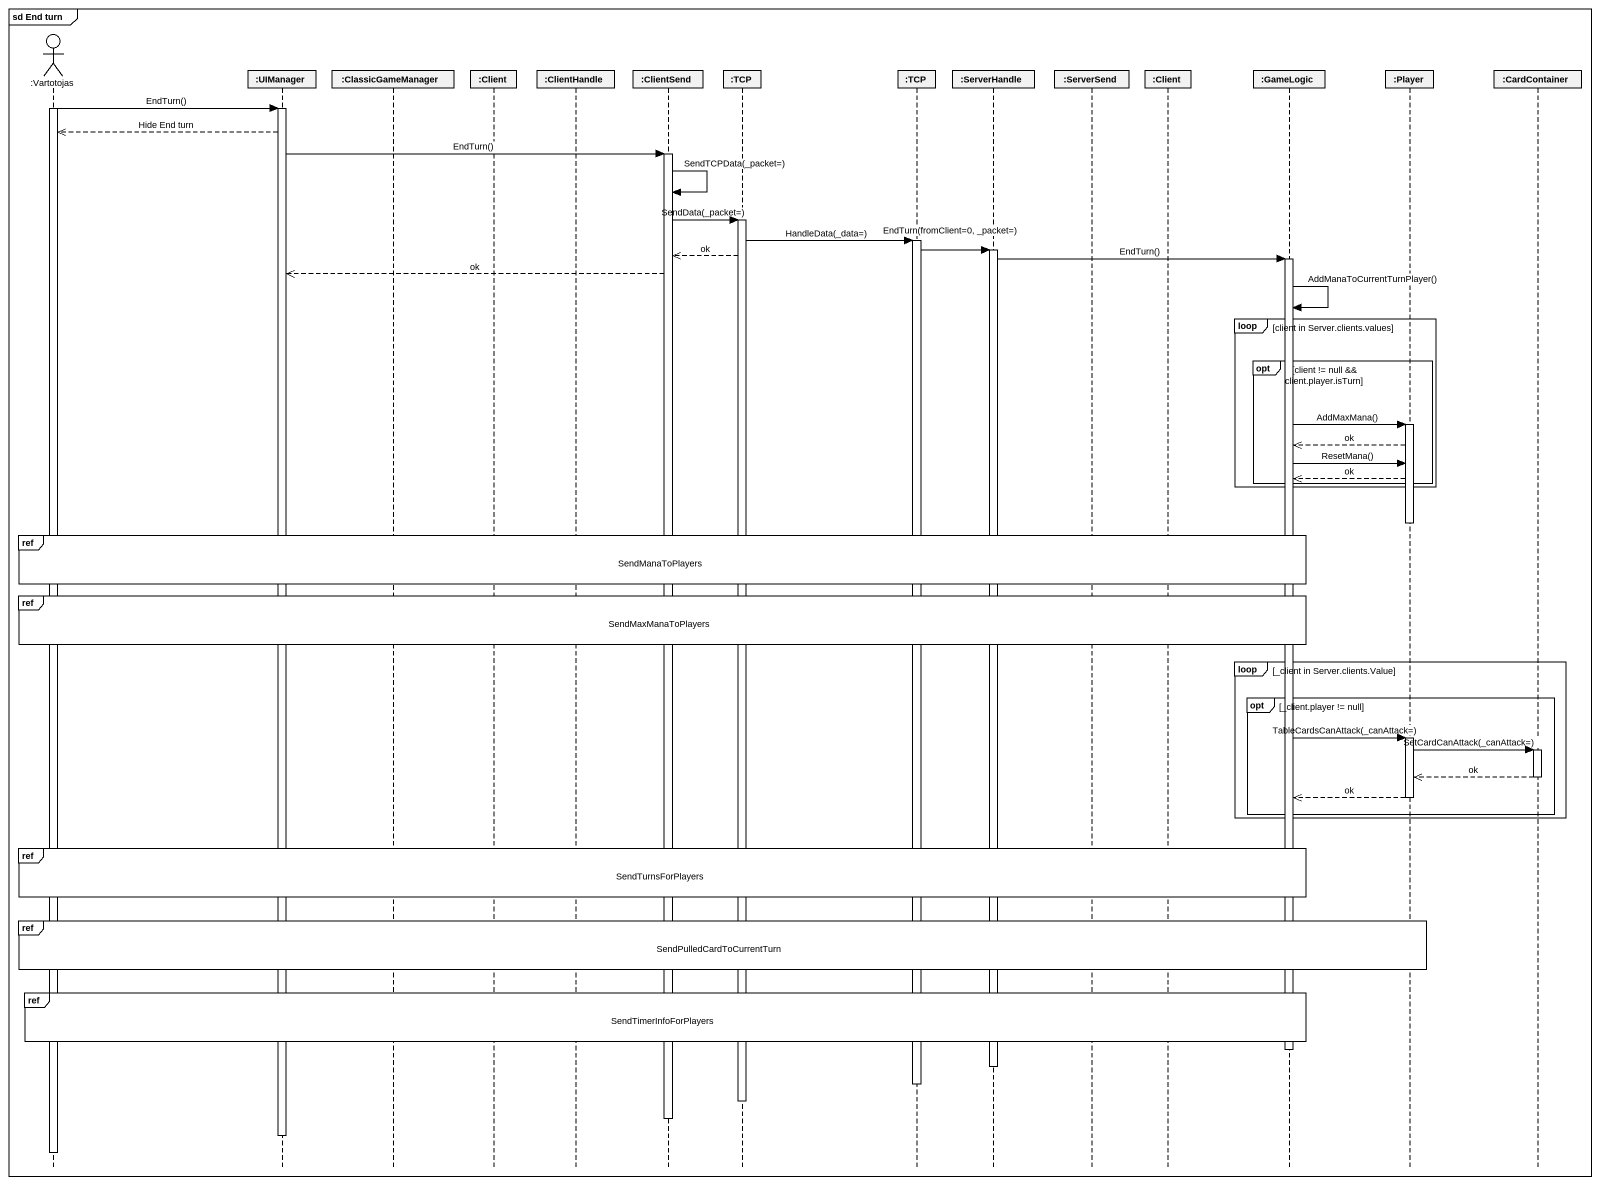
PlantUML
@startuml
mainframe sd End turn
hide footbox
actor ":Vartotojas" as Vartotojas
participant ":UIManager" as UIManager
participant ":ClassicGameManager" as ClassicGameManager
participant ":Client" as Client
participant ":ClientHandle" as ClientHandle
participant ":ClientSend" as ClientSend
participant ":TCP" as TCP
participant ":TCP" as TCP_2
participant ":ServerHandle" as ServerHandle
participant ":ServerSend" as ServerSend
participant ":Client" as Client_2
participant ":GameLogic" as GameLogic
participant ":Player" as Player
participant ":CardContainer" as CardContainer

activate Vartotojas
Vartotojas -> UIManager : EndTurn()
activate UIManager
UIManager -->> Vartotojas : Hide End turn
UIManager -> ClientSend : EndTurn()
activate ClientSend
ClientSend -> ClientSend : SendTCPData(_packet=)
ClientSend -> TCP : SendData(_packet=)
activate TCP
TCP -> TCP_2 : HandleData(_data=)
activate TCP_2
TCP_2 -> ServerHandle : EndTurn(fromClient=0, _packet=)
activate ServerHandle
TCP -->> ClientSend : ok
ServerHandle -> GameLogic : EndTurn()
activate GameLogic
ClientSend -->> UIManager : ok
GameLogic -> GameLogic : AddManaToCurrentTurnPlayer()
loop client in Server.clients.values
  opt client != null && client.player.isTurn
    GameLogic -> Player : AddMaxMana()
    activate Player
    Player -->> GameLogic : ok
    GameLogic -> Player : ResetMana()
    Player -->> GameLogic : ok
  end
end
deactivate Player
ref over Vartotojas, UIManager, ClassicGameManager, Client, ClientHandle, ClientSend, TCP, TCP_2, ServerHandle, ServerSend, Client_2, GameLogic : SendManaToPlayers
ref over Vartotojas, UIManager, ClassicGameManager, Client, ClientHandle, ClientSend, TCP, TCP_2, ServerHandle, ServerSend, Client_2, GameLogic : SendMaxManaToPlayers
loop _client in Server.clients.Value
  opt _client.player != null
    GameLogic -> Player : TableCardsCanAttack(_canAttack=)
    activate Player
    Player -> CardContainer : SetCardCanAttack(_canAttack=)
    activate CardContainer
    CardContainer -->> Player : ok
    deactivate CardContainer
    Player -->> GameLogic : ok
    deactivate Player
  end
end
ref over Vartotojas, UIManager, ClassicGameManager, Client, ClientHandle, ClientSend, TCP, TCP_2, ServerHandle, ServerSend, Client_2, GameLogic : SendTurnsForPlayers
ref over Vartotojas, UIManager, ClassicGameManager, Client, ClientHandle, ClientSend, TCP, TCP_2, ServerHandle, ServerSend, Client_2, GameLogic, Player : SendPulledCardToCurrentTurn
ref over Vartotojas, UIManager, ClassicGameManager, Client, ClientHandle, ClientSend, TCP, TCP_2, ServerHandle, ServerSend, Client_2, GameLogic : SendTimerInfoForPlayers
deactivate GameLogic
deactivate ServerHandle
deactivate TCP_2
deactivate TCP
deactivate ClientSend
deactivate UIManager
deactivate Vartotojas
@enduml
